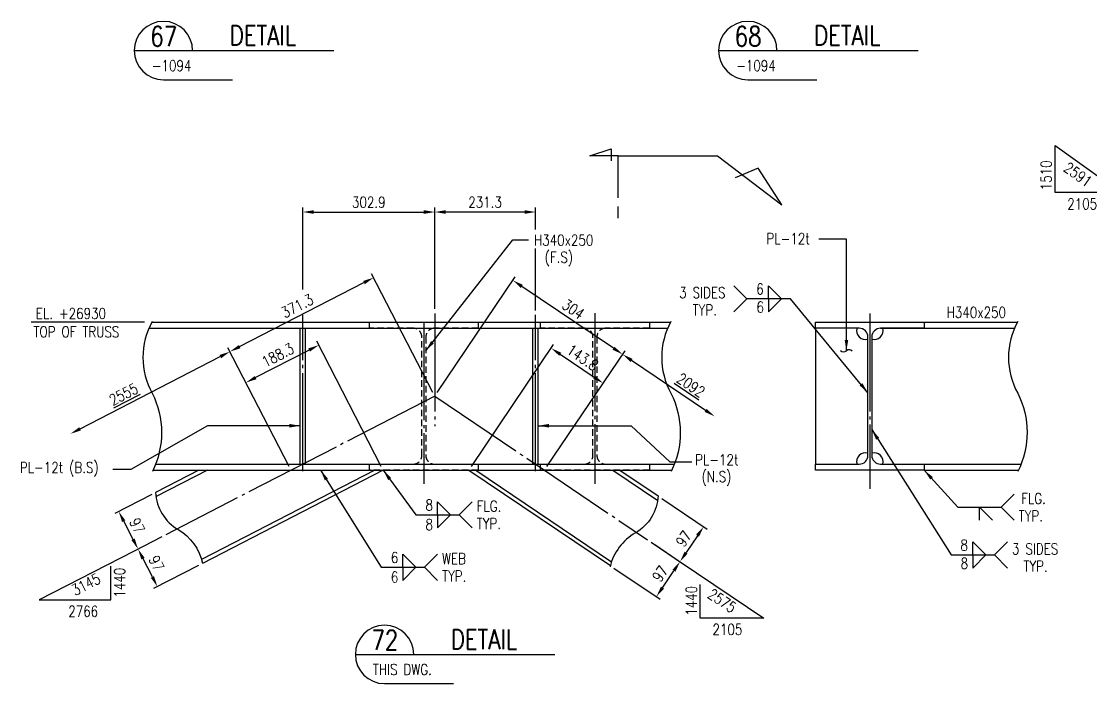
# Model space of a CAD drawing. Header units: millimetres. Extents: x 0 to 232280, y -26939 to 23794.
# Drawn here: x 152091 to 161915, y -15031 to -8948 of the extents above; entities that cross this region are included whole.
import ezdxf
from ezdxf.enums import TextEntityAlignment as Align

# ---------------------------------------------------------------- set-up
doc = ezdxf.new("R2010")
doc.units = ezdxf.units.MM
doc.header["$LTSCALE"] = 30
doc.linetypes.add('JNK-CENTER', pattern=[34, 30, -1.5, 1, -1.5])
doc.linetypes.add('JNK-HIDDEN', pattern=[3, 2, -1])
for name, color, linetype in [('CEN-R', 1, 'JNK-CENTER'), ('CON-C', 4, 'Continuous'), ('CON-G', 3, 'Continuous'), ('CON-W', 7, 'Continuous'), ('CON-Y', 2, 'Continuous'), ('Dim-W', 7, 'Continuous'), ('HID-Y', 2, 'JNK-HIDDEN'), ('STL-OBJT', 7, 'Continuous'), ('TXT-Y', 2, 'Continuous')]:
    doc.layers.add(name, color=color, linetype=linetype)
doc.styles.add('ROMANS', font='ROMANS.shx', dxfattribs={"width": 0.8})
doc.styles.add('SIMPLEX', font='simplex.shx', dxfattribs={"width": 0.8})
doc.dimstyles.new('DIM40x4', dxfattribs={"dimscale": 40, "dimtxt": 2.5, "dimasz": 2.5, "dimexe": 1, "dimexo": 1, "dimgap": 1, "dimtad": 1, "dimdec": 1, "dimlfac": 0.25, "dimdsep": 46, "dimtxsty": 'SIMPLEX', "dimcen": 2.5, "dimclrd": 7, "dimclre": 7, "dimclrt": 2, "dimadec": 1, "dimazin": 2, "dimtfac": 1, "dimtdec": 1, "dimtmove": 2, "dimatfit": 3, "dimfxl": 1, "dimtfill": 1, "dimtolj": 1, "dimtzin": 0, "dimarcsym": 1})

# ---------------------------------------------------------------- blocks, each defined once
blk = doc.blocks.new('SECTITLE')
at = {"layer": 'CON-G'}
for p, q in [((-1.7, 0), (44.1, 0)), ((5, -6.7), (20.86, -6.7))]:
    blk.add_line(p, q, dxfattribs=at)
blk.add_arc((5, 0), 6.7, 0, 270, dxfattribs=at)
at = {"layer": 'CON-C', "style": 'SIMPLEX', "width": 0.8}
for tag, p in [('A', (5.06, 1.04)), ('ELEVATION', (27.83, 1.22))]:
    blk.add_attdef(tag, text='', height=4.5, dxfattribs=at).set_placement(p, align=Align.CENTER)
at = {"layer": 'CON-Y', "style": 'SIMPLEX', "width": 0.8}
blk.add_attdef('H0000-0000', (1.54, -4.72), '', height=2.5, dxfattribs=at)
blk.add_attdef('SCALE', text='', height=2.5, dxfattribs=at).set_placement((44.9, -3.72), align=Align.RIGHT)
blk = doc.blocks.new('SECMARK2')
at = {"layer": 'CON-C'}
blk.add_line((0, 0), (-2.72, 0), dxfattribs=at)
blk.add_lwpolyline([(-4.67, 0), (-14.32, 0), (-14.32, 6.51), (-15.93, 1.64), (-13.23, 1.64)], dxfattribs=at)
at = {"layer": 'CON-C', "style": 'SIMPLEX', "width": 0.8}
blk.add_attdef('TAG', (-12.98, 1.18), '', height=3.5, dxfattribs=at)
blk = doc.blocks.new('*D4517')
at = {"layer": 'DEFPOINTS', "color": 0, "ltscale": 0.5, "transparency": 16777216}
for p in [(155327.1, -11301.7), (155888.2, -12391.1), (154567.9, -13071.1)]:
    blk.add_point(p, dxfattribs=at)
at = {"layer": 'Dim-W', "color": 7, "lineweight": -2, "ltscale": 0.5, "transparency": 16777216}
for p, q in [((155869.9, -12355.6), (155308.8, -11266.1)), ((154095.7, -11935.9), (155238.2, -11347.5)), ((154549.6, -13035.6), (153988.5, -11946.1))]:
    blk.add_line(p, q, dxfattribs=at)
at = {"layer": 'Dim-W', "color": 7, "ltscale": 0.5, "transparency": 16777216}
for points in [[(155230.6, -11332.6), (155245.8, -11362.3), (155327.1, -11301.7)], [(154088.1, -11921.1), (154103.3, -11950.7), (154006.8, -11981.7)]]:
    blk.add_solid(points, dxfattribs=at)
at = {"layer": 'Dim-W', "color": 2, "ltscale": 0.5, "transparency": 16777216, "insert": (154625.7, -11561.7), "char_height": 100, "attachment_point": 5, "rotation": 27.24944, "style": 'SIMPLEX', "bg_fill": 3, "box_fill_scale": 1.1, "bg_fill_color": 256, "bg_fill_true_color": 13158600, "bg_fill_transparency": 0}
blk.add_mtext('\\A1;371.3', dxfattribs=at)
blk = doc.blocks.new('*D4518')
at = {"layer": 'DEFPOINTS', "color": 0, "ltscale": 0.5, "transparency": 16777216}
for p in [(154006.8, -11981.7), (154006.8, -11981.7), (152540.6, -12736.8)]:
    blk.add_point(p, dxfattribs=at)
at = {"layer": 'Dim-W', "color": 7, "lineweight": -2, "ltscale": 0.5, "transparency": 16777216}
blk.add_line((152629.5, -12691), (153917.9, -12027.5), dxfattribs=at)
at = {"layer": 'Dim-W', "color": 7, "ltscale": 0.5, "transparency": 16777216}
for points in [[(153910.2, -12012.6), (153925.5, -12042.3), (154006.8, -11981.7)], [(152621.9, -12676.2), (152637.2, -12705.8), (152540.6, -12736.8)]]:
    blk.add_solid(points, dxfattribs=at)
at = {"layer": 'Dim-W', "color": 2, "ltscale": 0.5, "transparency": 16777216, "insert": (153029.5, -12372.5), "char_height": 100, "attachment_point": 5, "rotation": 27.24944, "style": 'SIMPLEX', "bg_fill": 3, "box_fill_scale": 1.1, "bg_fill_color": 256, "bg_fill_true_color": 13158600, "bg_fill_transparency": 0}
blk.add_mtext('\\A1;\\L2555', dxfattribs=at)
blk = doc.blocks.new('*D4519')
at = {"layer": 'DEFPOINTS', "color": 0, "ltscale": 0.5, "transparency": 16777216}
for p in [(154153.3, -12266.2), (154153.3, -12266.2), (155415.3, -13071.1)]:
    blk.add_point(p, dxfattribs=at)
at = {"layer": 'Dim-W', "color": 7, "lineweight": -2, "ltscale": 0.5, "transparency": 16777216}
for p, q in [((155397, -13035.6), (154804.7, -11885.7)), ((154734.2, -11967), (154242.2, -12220.4))]:
    blk.add_line(p, q, dxfattribs=at)
at = {"layer": 'Dim-W', "color": 7, "ltscale": 0.5, "transparency": 16777216}
for points in [[(154726.5, -11952.2), (154741.8, -11981.8), (154823.1, -11921.2)], [(154234.6, -12205.5), (154249.8, -12235.2), (154153.3, -12266.2)]]:
    blk.add_solid(points, dxfattribs=at)
at = {"layer": 'Dim-W', "color": 2, "ltscale": 0.5, "transparency": 16777216, "insert": (154447, -12013.7), "char_height": 100, "attachment_point": 5, "rotation": 27.24944, "style": 'SIMPLEX', "bg_fill": 3, "box_fill_scale": 1.1, "bg_fill_color": 256, "bg_fill_true_color": 13158600, "bg_fill_transparency": 0}
blk.add_mtext('\\A1;188.3', dxfattribs=at)
blk = doc.blocks.new('*D4520')
at = {"layer": 'DEFPOINTS', "color": 0, "ltscale": 0.5, "transparency": 16777216}
for p in [(156606.4, -11326.4), (155888.2, -12391.1), (156896.4, -13071.1)]:
    blk.add_point(p, dxfattribs=at)
at = {"layer": 'Dim-W', "color": 7, "lineweight": -2, "ltscale": 0.5, "transparency": 16777216}
for p, q in [((155910.6, -12358), (156628.7, -11293.2)), ((157531.6, -11950.5), (156689.3, -11382.3)), ((156918.8, -13038), (157636.9, -11973.2))]:
    blk.add_line(p, q, dxfattribs=at)
at = {"layer": 'Dim-W', "color": 7, "ltscale": 0.5, "transparency": 16777216}
for points in [[(156698.6, -11368.5), (156679.9, -11396.1), (156606.4, -11326.4)], [(157541, -11936.7), (157522.3, -11964.3), (157614.5, -12006.4)]]:
    blk.add_solid(points, dxfattribs=at)
at = {"layer": 'Dim-W', "color": 2, "ltscale": 0.5, "transparency": 16777216, "insert": (157160.8, -11591.8), "char_height": 100, "attachment_point": 5, "rotation": 326.0014, "style": 'SIMPLEX', "bg_fill": 3, "box_fill_scale": 1.1, "bg_fill_color": 256, "bg_fill_true_color": 13158600, "bg_fill_transparency": 0}
blk.add_mtext('\\A1;304', dxfattribs=at)
blk = doc.blocks.new('*D4521')
at = {"layer": 'DEFPOINTS', "color": 0, "ltscale": 0.5, "transparency": 16777216}
for p in [(157614.5, -12006.4), (157614.5, -12006.4), (158460.3, -12576.8)]:
    blk.add_point(p, dxfattribs=at)
at = {"layer": 'Dim-W', "color": 7, "lineweight": -2, "ltscale": 0.5, "transparency": 16777216}
blk.add_line((158377.4, -12520.9), (157697.5, -12062.3), dxfattribs=at)
at = {"layer": 'Dim-W', "color": 7, "ltscale": 0.5, "transparency": 16777216}
for points in [[(157706.8, -12048.5), (157688.1, -12076.1), (157614.5, -12006.4)], [(158386.7, -12507.1), (158368.1, -12534.7), (158460.3, -12576.8)]]:
    blk.add_solid(points, dxfattribs=at)
at = {"layer": 'Dim-W', "color": 2, "ltscale": 0.5, "transparency": 16777216, "insert": (158241.7, -12289.5), "char_height": 100, "attachment_point": 5, "rotation": 326.0014, "style": 'SIMPLEX', "bg_fill": 3, "box_fill_scale": 1.1, "bg_fill_color": 256, "bg_fill_true_color": 13158600, "bg_fill_transparency": 0}
blk.add_mtext('\\A1;\\L2092', dxfattribs=at)
blk = doc.blocks.new('*D4522')
at = {"layer": 'DEFPOINTS', "color": 0, "ltscale": 0.5, "transparency": 16777216}
for p in [(157435.6, -12271.7), (157435.6, -12271.7), (156202.5, -13071.1)]:
    blk.add_point(p, dxfattribs=at)
at = {"layer": 'Dim-W', "color": 7, "lineweight": -2, "ltscale": 0.5, "transparency": 16777216}
for p, q in [((156224.9, -13038), (156981.1, -11916.9)), ((157041.6, -12005.9), (157352.7, -12215.8))]:
    blk.add_line(p, q, dxfattribs=at)
at = {"layer": 'Dim-W', "color": 7, "ltscale": 0.5, "transparency": 16777216}
for points in [[(157050.9, -11992.1), (157032.3, -12019.8), (156958.7, -11950)], [(157362, -12202), (157343.4, -12229.6), (157435.6, -12271.7)]]:
    blk.add_solid(points, dxfattribs=at)
at = {"layer": 'Dim-W', "color": 2, "ltscale": 0.5, "transparency": 16777216, "insert": (157247.5, -12036.2), "char_height": 100, "attachment_point": 5, "rotation": 326.0014, "style": 'SIMPLEX', "bg_fill": 3, "box_fill_scale": 1.1, "bg_fill_color": 256, "bg_fill_true_color": 13158600, "bg_fill_transparency": 0}
blk.add_mtext('\\A1;143.8', dxfattribs=at)
blk = doc.blocks.new('*D4523')
at = {"layer": 'DEFPOINTS', "color": 0, "ltscale": 0.5, "transparency": 16777216}
for p in [(153324.2, -13275.2), (152984.7, -13450.1), (153416.3, -13664.2)]:
    blk.add_point(p, dxfattribs=at)
at = {"layer": 'Dim-W', "color": 7, "lineweight": -2, "ltscale": 0.5, "transparency": 16777216}
for p, q in [((153288.6, -13293.5), (152949.2, -13468.4)), ((153116.6, -13706.1), (153030.5, -13539)), ((153380.7, -13682.6), (153126.8, -13813.3))]:
    blk.add_line(p, q, dxfattribs=at)
at = {"layer": 'Dim-W', "color": 7, "ltscale": 0.5, "transparency": 16777216}
for points in [[(153045.3, -13531.3), (153015.7, -13546.6), (152984.7, -13450.1)], [(153131.4, -13698.5), (153101.8, -13713.7), (153162.4, -13795)]]:
    blk.add_solid(points, dxfattribs=at)
at = {"layer": 'Dim-W', "color": 2, "ltscale": 0.5, "transparency": 16777216, "insert": (153153.6, -13581.3), "char_height": 100, "attachment_point": 5, "rotation": 297.24944, "style": 'SIMPLEX', "bg_fill": 3, "box_fill_scale": 1.1, "bg_fill_color": 256, "bg_fill_true_color": 13158600, "bg_fill_transparency": 0}
blk.add_mtext('\\A1;97', dxfattribs=at)
blk = doc.blocks.new('*D4524')
at = {"layer": 'DEFPOINTS', "color": 0, "ltscale": 0.5, "transparency": 16777216}
for p in [(153416.3, -13664.2), (153162.4, -13795), (153754.2, -13926.6)]:
    blk.add_point(p, dxfattribs=at)
at = {"layer": 'Dim-W', "color": 7, "lineweight": -2, "ltscale": 0.5, "transparency": 16777216}
for p, q in [((153380.7, -13682.6), (153126.8, -13813.3)), ((153294.2, -14051), (153208.2, -13883.9)), ((153718.6, -13945), (153304.5, -14158.3))]:
    blk.add_line(p, q, dxfattribs=at)
at = {"layer": 'Dim-W', "color": 7, "ltscale": 0.5, "transparency": 16777216}
for points in [[(153223, -13876.3), (153193.3, -13891.5), (153162.4, -13795)], [(153309.1, -14043.4), (153279.4, -14058.7), (153340, -14139.9)]]:
    blk.add_solid(points, dxfattribs=at)
at = {"layer": 'Dim-W', "color": 2, "ltscale": 0.5, "transparency": 16777216, "insert": (153331.2, -13926.3), "char_height": 100, "attachment_point": 5, "rotation": 297.24944, "style": 'SIMPLEX', "bg_fill": 3, "box_fill_scale": 1.1, "bg_fill_color": 256, "bg_fill_true_color": 13158600, "bg_fill_transparency": 0}
blk.add_mtext('\\A1;97', dxfattribs=at)
blk = doc.blocks.new('*D4525')
at = {"layer": 'DEFPOINTS', "color": 0, "ltscale": 0.5, "transparency": 16777216}
for p in [(157843.4, -13709.9), (157502, -13947.6), (158142, -13911.2)]:
    blk.add_point(p, dxfattribs=at)
at = {"layer": 'Dim-W', "color": 7, "lineweight": -2, "ltscale": 0.5, "transparency": 16777216}
for p, q in [((157876.6, -13732.3), (158175.1, -13933.6)), ((157535.1, -13969.9), (157958.2, -14255.3)), ((157980.9, -14150), (158086.1, -13994.1))]:
    blk.add_line(p, q, dxfattribs=at)
at = {"layer": 'Dim-W', "color": 7, "ltscale": 0.5, "transparency": 16777216}
for points in [[(158072.2, -13984.8), (158099.9, -14003.5), (158142, -13911.2)], [(157967.1, -14140.7), (157994.8, -14159.3), (157925, -14232.9)]]:
    blk.add_solid(points, dxfattribs=at)
at = {"layer": 'Dim-W', "color": 2, "ltscale": 0.5, "transparency": 16777216, "insert": (157958.9, -14021.7), "char_height": 100, "attachment_point": 5, "rotation": 56.0014, "style": 'SIMPLEX', "bg_fill": 3, "box_fill_scale": 1.1, "bg_fill_color": 256, "bg_fill_true_color": 13158600, "bg_fill_transparency": 0}
blk.add_mtext('\\A1;97', dxfattribs=at)
blk = doc.blocks.new('*D4526')
at = {"layer": 'DEFPOINTS', "color": 0, "ltscale": 0.5, "transparency": 16777216}
for p in [(157941, -13307.7), (157876.6, -13732.3), (158142, -13911.2)]:
    blk.add_point(p, dxfattribs=at)
at = {"layer": 'Dim-W', "color": 7, "lineweight": -2, "ltscale": 0.5, "transparency": 16777216}
for p, q in [((157974.2, -13330.1), (158392.1, -13611.9)), ((158303, -13672.5), (158197.9, -13828.3)), ((157909.8, -13754.6), (158175.1, -13933.6))]:
    blk.add_line(p, q, dxfattribs=at)
at = {"layer": 'Dim-W', "color": 7, "ltscale": 0.5, "transparency": 16777216}
for points in [[(158289.2, -13663.2), (158316.8, -13681.8), (158358.9, -13589.6)], [(158184.1, -13819), (158211.7, -13837.7), (158142, -13911.2)]]:
    blk.add_solid(points, dxfattribs=at)
at = {"layer": 'Dim-W', "color": 2, "ltscale": 0.5, "transparency": 16777216, "insert": (158175.8, -13700.1), "char_height": 100, "attachment_point": 5, "rotation": 56.0014, "style": 'SIMPLEX', "bg_fill": 3, "box_fill_scale": 1.1, "bg_fill_color": 256, "bg_fill_true_color": 13158600, "bg_fill_transparency": 0}
blk.add_mtext('\\A1;97', dxfattribs=at)
blk = doc.blocks.new('*D4619')
at = {"layer": 'DEFPOINTS', "color": 0, "ltscale": 0.5, "transparency": 16777216}
for p in [(155888.2, -10699.1), (155888.2, -11627), (156813.4, -11643.7)]:
    blk.add_point(p, dxfattribs=at)
at = {"layer": 'Dim-W', "color": 7, "lineweight": -2, "ltscale": 0.5, "transparency": 16777216}
for p, q in [((155888.2, -11587), (155888.2, -10659.1)), ((156713.4, -10699.1), (155988.2, -10699.1)), ((156813.4, -10861.2), (156813.4, -10659.1)), ((156813.4, -11603.7), (156813.4, -11035))]:
    blk.add_line(p, q, dxfattribs=at)
at = {"layer": 'Dim-W', "color": 7, "ltscale": 0.5, "transparency": 16777216}
for points in [[(155988.2, -10682.5), (155988.2, -10715.8), (155888.2, -10699.1)], [(156713.4, -10682.5), (156713.4, -10715.8), (156813.4, -10699.1)]]:
    blk.add_solid(points, dxfattribs=at)
at = {"layer": 'Dim-W', "color": 2, "ltscale": 0.5, "transparency": 16777216, "insert": (156350.8, -10609.1), "char_height": 100, "attachment_point": 5, "style": 'SIMPLEX', "bg_fill": 3, "box_fill_scale": 1.1, "bg_fill_color": 256, "bg_fill_true_color": 13158600, "bg_fill_transparency": 0}
blk.add_mtext('\\A1;231.3', dxfattribs=at)
blk = doc.blocks.new('*D4527')
at = {"layer": 'DEFPOINTS', "color": 0, "ltscale": 0.5, "transparency": 16777216}
for p in [(155888.2, -10699.1), (154676.6, -11450.2), (155888.2, -11627)]:
    blk.add_point(p, dxfattribs=at)
at = {"layer": 'Dim-W', "color": 7, "lineweight": -2, "ltscale": 0.5, "transparency": 16777216}
for p, q in [((154676.6, -11410.2), (154676.6, -10659.1)), ((154776.6, -10699.1), (155788.2, -10699.1)), ((155888.2, -11587), (155888.2, -10659.1))]:
    blk.add_line(p, q, dxfattribs=at)
at = {"layer": 'Dim-W', "color": 7, "ltscale": 0.5, "transparency": 16777216}
for points in [[(154776.6, -10682.5), (154776.6, -10715.8), (154676.6, -10699.1)], [(155788.2, -10682.5), (155788.2, -10715.8), (155888.2, -10699.1)]]:
    blk.add_solid(points, dxfattribs=at)
at = {"layer": 'Dim-W', "color": 2, "ltscale": 0.5, "transparency": 16777216, "insert": (155282.4, -10609.1), "char_height": 100, "attachment_point": 5, "style": 'SIMPLEX', "bg_fill": 3, "box_fill_scale": 1.1, "bg_fill_color": 256, "bg_fill_true_color": 13158600, "bg_fill_transparency": 0}
blk.add_mtext('\\A1;302.9', dxfattribs=at)

msp = doc.modelspace()

# ---------------------------------------------------------------- linework, layer by layer
for p, q in [((158955.79, -11496.02), (158955.79, -11376.02)), ((158955.79, -11376.02), (159075.79, -11496.02)), ((158955.79, -11496.02), (158955.79, -11616.02)), ((158955.79, -11616.02), (159075.79, -11496.02)), ((155913.46, -13480.44), (155913.46, -13360.44)), ((155913.46, -13360.44), (156033.46, -13480.44)), ((160893.34, -13530.2), (160893.34, -13410.2)), ((160893.34, -13410.2), (161013.34, -13530.2)), ((155913.46, -13480.44), (155913.46, -13600.44)), ((155913.46, -13600.44), (156033.46, -13480.44)), ((160832.08, -13849.34), (160832.08, -13729.34)), ((160832.08, -13729.34), (160952.08, -13849.34)), ((155595, -13962.77), (155595, -13842.77)), ((155595, -13842.77), (155715, -13962.77)), ((160832.08, -13849.34), (160832.08, -13969.34)), ((160832.08, -13969.34), (160952.08, -13849.34)), ((155595, -13962.77), (155595, -14082.77)), ((155595, -14082.77), (155715, -13962.77))]:
    msp.add_line(p, q)
at = {"layer": 'CEN-R'}
for p, q in [((154676.61, -13079.14), (154676.61, -11643.68)), ((155888.21, -11631.14), (155888.21, -12665.19)), ((156813.38, -13079.14), (156813.38, -11643.68)), ((159886.39, -11631.14), (159886.39, -13240.72)), ((155888.21, -12391.14), (153416.26, -13664.24)), ((155888.21, -12391.14), (157843.44, -13709.89))]:
    msp.add_line(p, q, dxfattribs=at)
at = {"layer": 'CON-C'}
msp.add_lwpolyline([(157575.06, -10184.39), (158487.17, -10184.39), (159076.49, -10634.43), (158860.53, -10295.02), (158648.15, -10385.35)], dxfattribs=at)
at = {"layer": 'CON-G'}
for p, q in [((153262.37, -11767.14), (158028.31, -11767.14)), ((153289.31, -11711.14), (158055.25, -11711.14)), ((154652.61, -13015.14), (154652.61, -11767.14)), ((154700.61, -13015.14), (154700.61, -11767.14)), ((156789.38, -13015.14), (156789.38, -11767.14)), ((156837.38, -13015.14), (156837.38, -11767.14)), ((159386.39, -11767.14), (159386.39, -13015.14)), ((159984.39, -11767.14), (161214.87, -11767.14)), ((160386.39, -11711.14), (161241.8, -11711.14)), ((153324.2, -13015.14), (158090.14, -13015.14)), ((159984.39, -13015.14), (161276.7, -13015.14)), ((153300.03, -13071.14), (157849.37, -13071.14)), ((153300.03, -13071.14), (157849.37, -13071.14)), ((153300.03, -13071.14), (158065.97, -13071.14)), ((153720.47, -13071.14), (153324.19, -13275.23)), ((153799.09, -13071.14), (153327.82, -13313.85)), ((155336.67, -13071.14), (153745.12, -13890.82)), ((155415.29, -13071.14), (153754.19, -13926.64)), ((156202.53, -13071.14), (157501.97, -13947.58)), ((156266.91, -13071.14), (157512.84, -13911.48)), ((157525.91, -13071.14), (157936.82, -13348.28)), ((157590.29, -13071.14), (157941.01, -13307.68)), ((160386.39, -13071.14), (161252.52, -13071.14)), ((160386.39, -13071.14), (161252.52, -13071.14)), ((160386.39, -13071.14), (161252.52, -13071.14))]:
    msp.add_line(p, q, dxfattribs=at)
msp.add_lwpolyline([(159386.39, -13071.14), (159386.39, -13015.14), (159788.39, -13015.14, 0.4142136), (159868.39, -12935.14), (159868.39, -11847.14, 0.4142136), (159788.39, -11767.14), (159386.39, -11767.14), (159386.39, -11711.14), (160386.39, -11711.14), (160386.39, -11767.14), (159984.39, -11767.14, 0.4142136), (159904.39, -11847.14), (159904.39, -12935.14, 0.4142136), (159984.39, -13015.14), (160386.39, -13015.14), (160386.39, -13071.14)], format="xyb", close=True, dxfattribs=at)
for centre, start, end in [((159844.96, -11790.57), 162.968752, 287.031248), ((159927.82, -11790.57), 252.968752, 17.031248), ((159844.96, -12991.7), 72.968752, 197.031248), ((159927.82, -12991.7), 342.968752, 107.031248)]:
    msp.add_arc(centre, 80, start, end, dxfattribs=at)
at = {"layer": 'CON-W'}
for p, q in [((156606.21, -10954.33), (156749.78, -10954.33)), ((159671.07, -10948.94), (159416.39, -10948.94)), ((158635.79, -11376.02), (158755.79, -11496.02)), ((158755.79, -11496.02), (158635.79, -11616.02)), ((159155.79, -11496.02), (158755.79, -11496.02)), ((153095.06, -13063.8), (152929.86, -13063.8)), ((158047.74, -12993.83), (158250.71, -12993.83)), ((156233.46, -13360.44), (156113.46, -13480.44)), ((161213.34, -13290.2), (161093.34, -13410.2)), ((160693.34, -13410.2), (161093.34, -13410.2)), ((161093.34, -13410.2), (161213.34, -13530.2)), ((155713.46, -13480.44), (156113.46, -13480.44)), ((156113.46, -13480.44), (156233.46, -13600.44)), ((161152.08, -13729.34), (161032.08, -13849.34)), ((155915, -13842.77), (155795, -13962.77)), ((160632.08, -13849.34), (161032.08, -13849.34)), ((161032.08, -13849.34), (161152.08, -13969.34)), ((155395, -13962.77), (155795, -13962.77)), ((155795, -13962.77), (155915, -14082.77))]:
    msp.add_line(p, q, dxfattribs=at)
for points in [[(153292.9, -11704.55, 0.2579286), (153292.9, -12364.55, -0.2355705), (153295.02, -13081.44)], [(158058.84, -11704.55, 0.2579286), (158058.84, -12364.55, -0.2355705), (158060.96, -13081.44)], [(161245.4, -11704.55, 0.2579286), (161245.4, -12364.55, -0.2355705), (161247.51, -13081.44)], [(153324.19, -13275.23, 0.2550891), (153532.15, -13616.92, -0.2149363), (153753.44, -13925.17, -0.2149363)], [(157941.15, -13304.88, -0.2550891), (157733.18, -13646.57, 0.2093139), (157499.34, -13958.25, 0.2149363)]]:
    msp.add_lwpolyline(points, format="xyb", dxfattribs=at)
at = {"layer": 'Dim-W'}
msp.add_line((153220.97, -11711.14), (152179.35, -11711.14), dxfattribs=at)
at = {"layer": 'Dim-W', "ltscale": 0.5}
msp.add_line((158047.74, -12993.83), (157694.11, -12662.63), dxfattribs=at)
msp.add_lwpolyline([(162145.1, -10520.91), (161588.04, -10520.91), (161588.04, -10087.05), (162289.65, -10590.34)], dxfattribs=at)
for centre, start, end in [((159645.95, -11945.62), 221.513877, 311.513877), ((159696.18, -12002.37), 41.513877, 131.513877)]:
    msp.add_arc(centre, 37.89, start, end, dxfattribs=at)

# ---------------------------------------------------------------- block references
at = {"layer": 'CON-C', "xscale": -40, "yscale": 40, "zscale": 40, "rotation": 90}
msp.add_blockref('SECMARK2', (157575.06, -10757.05), dxfattribs=at)
at = {"layer": 'CON-W'}
ref = msp.add_blockref('SECTITLE', (153195.88, -9215.89), dxfattribs=dict(at, xscale=40, yscale=40, zscale=40))
ref.add_attrib('H0000-0000', '-1094', (153289.09, -9404.69), dxfattribs={"layer": 'CON-Y', "height": 100, "style": 'SIMPLEX', "width": 0.8})
ref.add_attrib('A', '67', dxfattribs={"layer": 'CON-C', "height": 180, "style": 'SIMPLEX', "width": 0.8}).set_placement((153398.28, -9174.29), align=Align.CENTER)
ref.add_attrib('ELEVATION', 'DETAIL', dxfattribs={"layer": 'CON-C', "height": 180, "style": 'SIMPLEX', "width": 0.8}).set_placement((154309.08, -9167.09), align=Align.CENTER)
ref = msp.add_blockref('SECTITLE', (158564.89, -9215.89), dxfattribs=dict(at, xscale=40, yscale=40, zscale=40))
ref.add_attrib('H0000-0000', '-1094', (158658.09, -9404.69), dxfattribs={"layer": 'CON-Y', "height": 100, "style": 'SIMPLEX', "width": 0.8})
ref.add_attrib('A', '68', dxfattribs={"layer": 'CON-C', "height": 180, "style": 'SIMPLEX', "width": 0.8}).set_placement((158767.29, -9174.29), align=Align.CENTER)
ref.add_attrib('ELEVATION', 'DETAIL', dxfattribs={"layer": 'CON-C', "height": 180, "style": 'SIMPLEX', "width": 0.8}).set_placement((159678.09, -9167.09), align=Align.CENTER)
ref = msp.add_blockref('SECTITLE', (155227.12, -14763.3), dxfattribs=dict(at, xscale=40, yscale=40, zscale=40))
ref.add_attrib('H0000-0000', 'THIS DWG.', (155320.33, -14952.1), dxfattribs={"layer": 'CON-Y', "height": 100, "style": 'SIMPLEX', "width": 0.8})
ref.add_attrib('A', '72', dxfattribs={"layer": 'CON-C', "height": 180, "style": 'SIMPLEX', "width": 0.8}).set_placement((155429.52, -14721.7), align=Align.CENTER)
ref.add_attrib('ELEVATION', 'DETAIL', dxfattribs={"layer": 'CON-C', "height": 180, "style": 'SIMPLEX', "width": 0.8}).set_placement((156340.32, -14714.5), align=Align.CENTER)

# ---------------------------------------------------------------- texts
at = {"layer": 'CON-W', "color": 2, "style": 'SIMPLEX', "width": 0.8}
for s, p in [('6', (158842.38, -11456.02)), ('6', (158844.5, -11622.41)), ('8', (155803.46, -13440.44)), ('8', (155803.46, -13620.44)), ('8', (160718.67, -13809.34)), ('6', (155485, -13922.77)), ('8', (160720.79, -13975.73)), ('6', (155485, -14102.77))]:
    msp.add_text(s, height=100, dxfattribs=at).set_placement(p)
at = {"layer": 'CON-Y', "style": 'SIMPLEX', "width": 0.8}
for s, p in [('1510', (161556.62, -10499.13)), ('1440', (153042.88, -14241.38))]:
    msp.add_text(s, height=100, rotation=90, dxfattribs=at).set_placement(p)
for s, p in [('2105', (161700.2, -10674.68)), ('H340x250', (156800.3, -11007.62)), ('EL. +26930', (152223.25, -11681.29)), ('H340x250', (160592.13, -11671.18)), ('2766', (152521.21, -14416.93)), ('2105', (158440.36, -14583.65))]:
    msp.add_text(s, height=100, dxfattribs=at).set_placement(p)
at = {"layer": 'CON-Y', "color": 2, "style": 'SIMPLEX', "width": 0.8}
msp.add_text('TOP OF TRUSS', height=100, dxfattribs=at).set_placement((152201.89, -11849.4))
at = {"layer": 'Dim-W', "color": 2, "char_height": 100, "attachment_point": 5, "style": 'SIMPLEX'}
for s, insert, rotation in [('2591', (161797.48, -10354.67), 324.346625), ('3145', (152684.7, -14119.45), 27.249439), ('2575', (158528.75, -14269.57), 326.001396)]:
    msp.add_mtext(s, dxfattribs=dict(at, insert=insert, rotation=rotation))
at = {"layer": 'TXT-Y', "width": 0.8}
for s, style, p in [('PL-12t ', 'ROMANS', (158936.48, -10943.02)), (' (F.S)', 'ROMANS', (156843.9, -11114.58)), ('3 SIDES', 'SIMPLEX', (158134.67, -11440.56)), ('TYP.', 'SIMPLEX', (158258.36, -11598.74)), ('PL-12t ', 'ROMANS', (158280.93, -12975.8)), ('PL-12t (B.S)', 'ROMANS', (152076.79, -13045.76)), ('(N.S)', 'ROMANS', (158340.12, -13130.04)), ('FLG.', 'SIMPLEX', (156273.89, -13401.24)), ('FLG.', 'SIMPLEX', (161277.23, -13331)), ('TYP.', 'SIMPLEX', (161253.76, -13491)), ('TYP.', 'SIMPLEX', (156273.89, -13561.24)), ('3 SIDES', 'SIMPLEX', (161192.26, -13793.87)), ('WEB', 'SIMPLEX', (155955.43, -13883.57)), ('TYP.', 'SIMPLEX', (161297.14, -13952.06)), ('TYP.', 'SIMPLEX', (155955.43, -14043.57))]:
    msp.add_text(s, height=100, dxfattribs=dict(at, style=style)).set_placement(p, align=Align.MIDDLE_LEFT)

# ---------------------------------------------------------------- leaders
at = {"layer": 'CON-W'}
for points in [[(159868.39, -12358.75), (159155.79, -11496.02)], [(159904.39, -12697.34), (160632.08, -13849.34)], [(160386.39, -13071.14), (160693.34, -13410.2)]]:
    msp.add_leader(points, dimstyle='DIM40x4', dxfattribs=at)
at = {"layer": 'STL-OBJT'}
msp.add_leader([(159671.07, -11974), (159671.07, -10948.94)], dimstyle='DIM40x4', dxfattribs=at)

# ---------------------------------------------------------------- next in the draw order: dimensions: what is measured, and where the dimension line sits
at = {"layer": 'Dim-W', "ltscale": 0.5}
for base, p1, p2, angle, picture, middle in [((155327.11, -11301.67), (154567.88, -13071.14), (155888.21, -12391.14), 27.249439, '*D4517', (154625.74, -11561.65)), ((152984.72, -13450.06), (153416.26, -13664.24), (153324.19, -13275.23), 297.249439, '*D4523', (153153.56, -13581.32)), ((158141.98, -13911.24), (157501.97, -13947.58), (157843.44, -13709.89), 56.001396, '*D4525', (157958.88, -14021.75))]:
    dim = msp.add_linear_dim(base=base, p1=p1, p2=p2, angle=angle, dimstyle='DIM40x4', dxfattribs=at)
    dim.commit()
    dim.dimension.update_dxf_attribs({"geometry": picture, "text_midpoint": middle})

# ---------------------------------------------------------------- next in the draw order: linework, layer by layer
at = {"layer": 'CEN-R'}
msp.add_line((155788.21, -11711.14), (155788.21, -13194.73), dxfattribs=at)

# ---------------------------------------------------------------- next in the draw order: texts
at = {"layer": 'CON-Y', "style": 'SIMPLEX', "width": 0.8}
msp.add_text('1440', height=100, rotation=90, dxfattribs=at).set_placement((158296.78, -14408.1))

# ---------------------------------------------------------------- next in the draw order: dimensions: what is measured, and where the dimension line sits
at = {"layer": 'Dim-W', "ltscale": 0.5}
for base, p1, p2, angle, picture, middle in [((156606.35, -11326.39), (156896.41, -13071.14), (155888.21, -12391.14), 326.001396, '*D4520', (157160.78, -11591.78)), ((154153.3, -12266.15), (155415.29, -13071.14), (154153.3, -12266.15), 27.249439, '*D4519', (154446.97, -12013.67)), ((158141.98, -13911.24), (157941.01, -13307.68), (157876.61, -13732.25), 56.001396, '*D4526', (158175.84, -13700.08)), ((153162.37, -13795), (153754.19, -13926.64), (153416.26, -13664.24), 297.249439, '*D4524', (153331.21, -13926.26))]:
    dim = msp.add_linear_dim(base=base, p1=p1, p2=p2, angle=angle, dimstyle='DIM40x4', dxfattribs=at)
    dim.commit()
    dim.dimension.update_dxf_attribs({"geometry": picture, "text_midpoint": middle})
dim = msp.add_linear_dim(base=(154006.78, -11981.67), p1=(152540.64, -12736.76), p2=(154006.78, -11981.67), angle=27.249439, text='%%U2555', dimstyle='DIM40x4', dxfattribs=at)
dim.commit()
dim.dimension.update_dxf_attribs({"geometry": '*D4518', "text_midpoint": (153029.52, -12372.49), "dimtype": 160})

# ---------------------------------------------------------------- next in the draw order: linework, layer by layer
for points in [[(154652.61, -12662.63), (153801.22, -12662.63), (153095.06, -13063.8)], [(153126.81, -13813.32), (152253.36, -14263.16), (152911.46, -14263.16), (152911.46, -13952.88)], [(158141.98, -13911.24), (158910.94, -14429.88), (158328.21, -14429.88), (158328.21, -14119.6)]]:
    msp.add_lwpolyline(points, dxfattribs=at)

# ---------------------------------------------------------------- next in the draw order: dimensions: what is measured, and where the dimension line sits
dim = msp.add_linear_dim(base=(157435.61, -12271.69), p1=(156202.53, -13071.14), p2=(157435.61, -12271.69), angle=326.001396, dimstyle='DIM40x4', dxfattribs=at)
dim.commit()
dim.dimension.update_dxf_attribs({"geometry": '*D4522', "text_midpoint": (157247.48, -12036.24)})
dim = msp.add_linear_dim(base=(157614.55, -12006.39), p1=(158460.32, -12576.84), p2=(157614.55, -12006.39), angle=326.001396, text='%%U2092', dimstyle='DIM40x4', dxfattribs=at)
dim.commit()
dim.dimension.update_dxf_attribs({"geometry": '*D4521', "text_midpoint": (158241.71, -12289.49), "dimtype": 160})

# ---------------------------------------------------------------- next in the draw order: leaders
at = {"layer": 'CON-W'}
for points in [[(154652.61, -12662.63), (153801.22, -12662.63)], [(154839.94, -13071.14), (155395, -13962.77)], [(155415.29, -13071.14), (155713.46, -13480.44)]]:
    msp.add_leader(points, dimstyle='DIM40x4', dxfattribs=at)

# ---------------------------------------------------------------- next in the draw order: linework, layer by layer
at = {"layer": 'CEN-R'}
msp.add_line((157360.21, -11627.02), (157360.21, -13194.73), dxfattribs=at)
at = {"layer": 'HID-Y'}
for points in [[(155288.21, -13071.14), (155288.21, -13015.14), (155690.21, -13015.14, 0.4142136), (155770.21, -12935.14), (155770.21, -11847.14, 0.4142136), (155690.21, -11767.14), (155288.21, -11767.14), (155288.21, -11711.14), (156288.21, -11711.14), (156288.21, -11767.14), (155886.21, -11767.14, 0.4142136), (155806.21, -11847.14), (155806.21, -12935.14, 0.4142136), (155886.21, -13015.14), (156288.21, -13015.14), (156288.21, -13071.14)], [(156860.21, -13071.14), (156860.21, -13015.14), (157262.21, -13015.14, 0.4142136), (157342.21, -12935.14), (157342.21, -11847.14, 0.4142136), (157262.21, -11767.14), (156860.21, -11767.14), (156860.21, -11711.14), (157860.21, -11711.14), (157860.21, -11767.14), (157458.21, -11767.14, 0.4142136), (157378.21, -11847.14), (157378.21, -12935.14, 0.4142136), (157458.21, -13015.14), (157860.21, -13015.14), (157860.21, -13071.14)]]:
    msp.add_lwpolyline(points, format="xyb", close=True, dxfattribs=at)

# ---------------------------------------------------------------- next in the draw order: leaders
at = {"layer": 'CON-W'}
for points in [[(155806.21, -11973.41), (156606.21, -10954.33)], [(156837.38, -12662.63), (157694.11, -12662.63)]]:
    msp.add_leader(points, dimstyle='DIM40x4', dxfattribs=at)

# ---------------------------------------------------------------- next in the draw order: dimensions: what is measured, and where the dimension line sits
at = {"layer": 'Dim-W', "ltscale": 0.5}
dim = msp.add_linear_dim(base=(155888.21, -10699.12), p1=(156813.38, -11643.68), p2=(155888.21, -11627.02), dimstyle='DIM40x4', dxfattribs=at)
dim.commit()
dim.dimension.update_dxf_attribs({"geometry": '*D4619', "text_midpoint": (156350.8, -10609.12)})

# ---------------------------------------------------------------- next in the draw order: dimensions: what is measured, and where the dimension line sits
dim = msp.add_linear_dim(base=(155888.21, -10699.12), p1=(154676.61, -11450.21), p2=(155888.21, -11627.02), dimstyle='DIM40x4', dxfattribs=at)
dim.commit()
dim.dimension.update_dxf_attribs({"geometry": '*D4527', "text_midpoint": (155282.41, -10609.12)})

doc.saveas('drawing.dxf')
